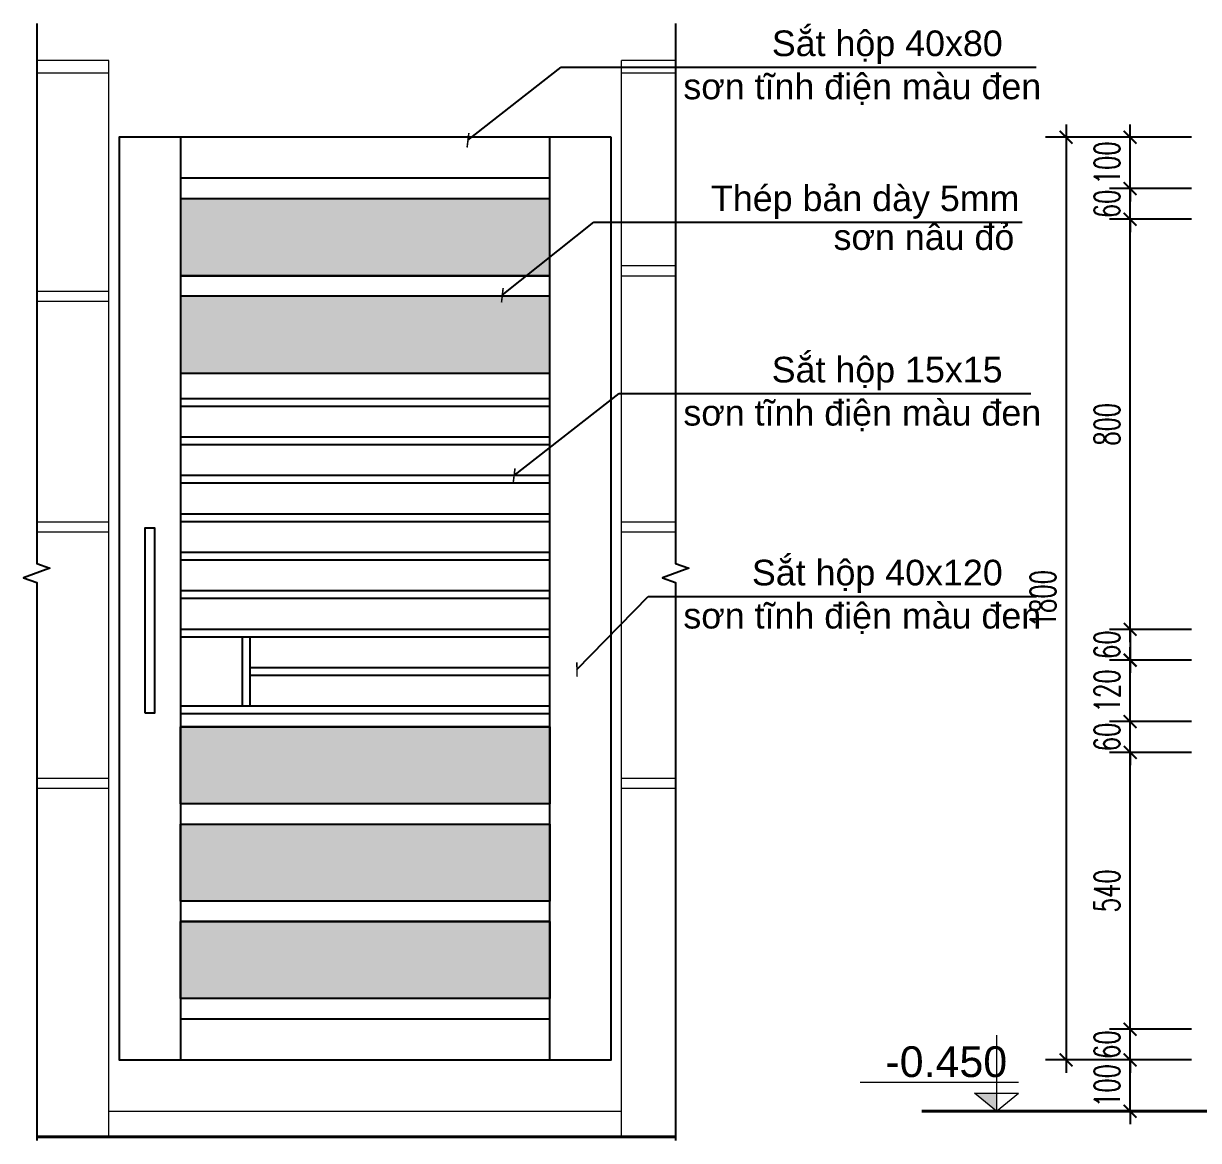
# Model space of a CAD drawing. Header units: millimetres. Extents: x -229618 to 2906, y -178063 to 96806.
# Drawn here: x -145003 to -140418, y -75774 to -71416 of the extents above; entities that cross this region are included whole.
import ezdxf
from ezdxf.enums import TextEntityAlignment as Align

# ---------------------------------------------------------------- set-up
doc = ezdxf.new("R2010")
doc.units = ezdxf.units.MM
doc.header["$LTSCALE"] = 200
doc.header["$MEASUREMENT"] = 0
doc.header["$PDMODE"] = 3
doc.header["$PDSIZE"] = 50
doc.layers.get('0').update_dxf_attribs({"color": 95, "linetype": 'CONTINUOUS'})
doc.layers.get('DEFPOINTS').update_dxf_attribs({"linetype": 'CONTINUOUS'})
for name, color, linetype, lineweight in [('cat', 1, 'CONTINUOUS', 40), ('hatch', 250, 'CONTINUOUS', 5), ('thay', 7, 'CONTINUOUS', 18)]:
    doc.layers.add(name, color=color, linetype=linetype, lineweight=lineweight)
for name, color, linetype in [('CUA', 145, 'CONTINUOUS'), ('DIM', 251, 'CONTINUOUS'), ('NOITHAT', 99, 'CONTINUOUS'), ('TEXT', 33, 'CONTINUOUS')]:
    doc.layers.add(name, color=color, linetype=linetype)
doc.styles.add('Arial iso', font='vnarial_0.ttf')
doc.styles.add('Arial N  iso', font='vnarialn_0.ttf')
doc.styles.add('Scale', font='vnsimli.shx', dxfattribs={"width": 0.65, "bigfont": 'bigfont.shx'})
doc.dimstyles.new('Scale', dxfattribs={"dimscale": 75, "dimtxt": 2, "dimasz": 1, "dimexe": 1.6, "dimexo": 0, "dimgap": 0.8, "dimtad": 1, "dimdec": 0, "dimzin": 0, "dimdsep": 46, "dimtxsty": 'Scale', "dimblk": 'ARCHTICK', "dimcen": 0.1, "dimdle": 1, "dimclrd": 256, "dimclre": 256, "dimclrt": 3, "dimadec": 0, "dimazin": 0, "dimtfac": 1, "dimtdec": 0, "dimtix": 1, "dimtmove": 2, "dimatfit": 3, "dimldrblk": 'ARCHTICK', "dimfxl": 0, "dimtolj": 1, "dimtzin": 0, "dimarcsym": 0})
pattern_1 = [(90, (-272580.354, 396152.224), (16.97056274, 16.97056274), [4.5, -29.4411255]), (135, (-272580.354, 396152.224), (16.9705627, 16.9705627), [4.5, -19.5]), (45, (-272580.354, 396152.224), (16.9705627, -16.9705627), [4.5, -19.5]), (225, (-272580.354, 396152.224), (-16.9705627, 16.9705627), [4.5, -19.5]), (315, (-272580.354, 396152.224), (-16.9705627, -16.9705627), [4.5, -19.5]), (270, (-272580.354, 396152.224), (-16.97056274, -16.97056274), [4.5, -29.4411255]), (180, (-272580.354, 396152.224), (-16.97056274, 16.97056274), [4.5, -29.4411255]), (7e-15, (-272580.354, 396152.224), (16.97056274, -16.97056274), [4.5, -29.4411255])]
pattern_2 = [(90, (-272580.354, 396252.224), (16.97056274, 16.97056274), [4.5, -29.4411255]), (135, (-272580.354, 396252.224), (16.9705627, 16.9705627), [4.5, -19.5]), (45, (-272580.354, 396252.224), (16.9705627, -16.9705627), [4.5, -19.5]), (225, (-272580.354, 396252.224), (-16.9705627, 16.9705627), [4.5, -19.5]), (315, (-272580.354, 396252.224), (-16.9705627, -16.9705627), [4.5, -19.5]), (270, (-272580.354, 396252.224), (-16.97056274, -16.97056274), [4.5, -29.4411255]), (180, (-272580.354, 396252.224), (-16.97056274, 16.97056274), [4.5, -29.4411255]), (7e-15, (-272580.354, 396252.224), (16.97056274, -16.97056274), [4.5, -29.4411255])]

# ---------------------------------------------------------------- blocks, each defined once
blk = doc.blocks.new('_ArchTick')
at = {"color": 0, "linetype": 'ByBlock', "const_width": 0.15}
blk.add_lwpolyline([(-0.5, -0.5), (0.5, 0.5)], dxfattribs=at)
blk = doc.blocks.new('*D1669')
at = {"layer": 'DEFPOINTS', "color": 0, "linetype": 'Continuous'}
for p in [(-140685.3, -75459.7), (-140446.3, -75459.7), (-140446.3, -75659.7)]:
    blk.add_point(p, dxfattribs=at)
at = {"layer": 'DIM', "linetype": 'Continuous', "lineweight": -2}
for p, q in [((-140685.3, -75459.7), (-140685.3, -75409.7)), ((-140446.3, -75459.7), (-140765.3, -75459.7)), ((-140685.3, -75659.7), (-140685.3, -75459.7)), ((-140446.3, -75659.7), (-140765.3, -75659.7)), ((-140685.3, -75659.7), (-140685.3, -75709.7))]:
    blk.add_line(p, q, dxfattribs=at)
at = {"layer": 'DIM', "linetype": 'Continuous', "lineweight": -2, "xscale": 50, "yscale": 50, "zscale": 50}
for p, rotation in [((-140685.3, -75459.7), 270), ((-140685.3, -75659.7), 90)]:
    blk.add_blockref('_ArchTick', p, dxfattribs=dict(at, rotation=rotation))
at = {"layer": 'DIM', "color": 3, "linetype": 'Continuous', "insert": (-140775.3, -75559.7), "char_height": 100, "attachment_point": 5, "rotation": 90, "style": 'Scale'}
blk.add_mtext('\\A1;100', dxfattribs=at)
blk = doc.blocks.new('*D1670')
at = {"layer": 'DEFPOINTS', "color": 0, "linetype": 'Continuous'}
for p in [(-140685.3, -75339.7), (-140446.3, -75339.7), (-140446.3, -75459.7)]:
    blk.add_point(p, dxfattribs=at)
at = {"layer": 'DIM', "linetype": 'Continuous', "lineweight": -2}
for p, q in [((-140685.3, -75339.7), (-140685.3, -75289.7)), ((-140446.3, -75339.7), (-140765.3, -75339.7)), ((-140685.3, -75459.7), (-140685.3, -75339.7)), ((-140446.3, -75459.7), (-140765.3, -75459.7)), ((-140685.3, -75459.7), (-140685.3, -75509.7))]:
    blk.add_line(p, q, dxfattribs=at)
at = {"layer": 'DIM', "linetype": 'Continuous', "lineweight": -2, "xscale": 50, "yscale": 50, "zscale": 50}
for p, rotation in [((-140685.3, -75339.7), 270), ((-140685.3, -75459.7), 90)]:
    blk.add_blockref('_ArchTick', p, dxfattribs=dict(at, rotation=rotation))
at = {"layer": 'DIM', "color": 3, "linetype": 'Continuous', "insert": (-140775.3, -75399.7), "char_height": 100, "attachment_point": 5, "rotation": 90, "style": 'Scale'}
blk.add_mtext('\\A1;60', dxfattribs=at)
blk = doc.blocks.new('*D1671')
at = {"layer": 'DEFPOINTS', "color": 0, "linetype": 'Continuous'}
for p in [(-140685.3, -74259.7), (-140446.3, -74259.7), (-140446.3, -75339.7)]:
    blk.add_point(p, dxfattribs=at)
at = {"layer": 'DIM', "linetype": 'Continuous', "lineweight": -2}
for p, q in [((-140685.3, -75389.7), (-140685.3, -74209.7)), ((-140446.3, -74259.7), (-140765.3, -74259.7)), ((-140446.3, -75339.7), (-140765.3, -75339.7))]:
    blk.add_line(p, q, dxfattribs=at)
at = {"layer": 'DIM', "linetype": 'Continuous', "lineweight": -2, "xscale": 50, "yscale": 50, "zscale": 50}
for p, rotation in [((-140685.3, -74259.7), 90), ((-140685.3, -75339.7), 270)]:
    blk.add_blockref('_ArchTick', p, dxfattribs=dict(at, rotation=rotation))
at = {"layer": 'DIM', "color": 3, "linetype": 'Continuous', "insert": (-140775.3, -74799.7), "char_height": 100, "attachment_point": 5, "rotation": 90, "style": 'Scale'}
blk.add_mtext('\\A1;540', dxfattribs=at)
blk = doc.blocks.new('*D1672')
at = {"layer": 'DEFPOINTS', "color": 0, "linetype": 'Continuous'}
for p in [(-140685.3, -74139.7), (-140446.3, -74139.7), (-140446.3, -74259.7)]:
    blk.add_point(p, dxfattribs=at)
at = {"layer": 'DIM', "linetype": 'Continuous', "lineweight": -2}
for p, q in [((-140685.3, -74139.7), (-140685.3, -74089.7)), ((-140446.3, -74139.7), (-140765.3, -74139.7)), ((-140685.3, -74259.7), (-140685.3, -74139.7)), ((-140446.3, -74259.7), (-140765.3, -74259.7)), ((-140685.3, -74259.7), (-140685.3, -74309.7))]:
    blk.add_line(p, q, dxfattribs=at)
at = {"layer": 'DIM', "linetype": 'Continuous', "lineweight": -2, "xscale": 50, "yscale": 50, "zscale": 50}
for p, rotation in [((-140685.3, -74139.7), 270), ((-140685.3, -74259.7), 90)]:
    blk.add_blockref('_ArchTick', p, dxfattribs=dict(at, rotation=rotation))
at = {"layer": 'DIM', "color": 3, "linetype": 'Continuous', "insert": (-140775.3, -74199.7), "char_height": 100, "attachment_point": 5, "rotation": 90, "style": 'Scale'}
blk.add_mtext('\\A1;60', dxfattribs=at)
blk = doc.blocks.new('*D1673')
at = {"layer": 'DEFPOINTS', "color": 0, "linetype": 'Continuous'}
for p in [(-140685.3, -73899.7), (-140446.3, -73899.7), (-140446.3, -74139.7)]:
    blk.add_point(p, dxfattribs=at)
at = {"layer": 'DIM', "linetype": 'Continuous', "lineweight": -2}
for p, q in [((-140685.3, -74189.7), (-140685.3, -73849.7)), ((-140446.3, -73899.7), (-140765.3, -73899.7)), ((-140446.3, -74139.7), (-140765.3, -74139.7))]:
    blk.add_line(p, q, dxfattribs=at)
at = {"layer": 'DIM', "linetype": 'Continuous', "lineweight": -2, "xscale": 50, "yscale": 50, "zscale": 50}
for p, rotation in [((-140685.3, -73899.7), 90), ((-140685.3, -74139.7), 270)]:
    blk.add_blockref('_ArchTick', p, dxfattribs=dict(at, rotation=rotation))
at = {"layer": 'DIM', "color": 3, "linetype": 'Continuous', "insert": (-140775.3, -74019.7), "char_height": 100, "attachment_point": 5, "rotation": 90, "style": 'Scale'}
blk.add_mtext('\\A1;120', dxfattribs=at)
blk = doc.blocks.new('*D1674')
at = {"layer": 'DEFPOINTS', "color": 0, "linetype": 'Continuous'}
for p in [(-140685.3, -72179.7), (-140446.3, -72179.7), (-140446.3, -73779.7)]:
    blk.add_point(p, dxfattribs=at)
at = {"layer": 'DIM', "linetype": 'Continuous', "lineweight": -2}
for p, q in [((-140685.3, -73829.7), (-140685.3, -72129.7)), ((-140446.3, -72179.7), (-140765.3, -72179.7)), ((-140446.3, -73779.7), (-140765.3, -73779.7))]:
    blk.add_line(p, q, dxfattribs=at)
at = {"layer": 'DIM', "linetype": 'Continuous', "lineweight": -2, "xscale": 50, "yscale": 50, "zscale": 50}
for p, rotation in [((-140685.3, -72179.7), 90), ((-140685.3, -73779.7), 270)]:
    blk.add_blockref('_ArchTick', p, dxfattribs=dict(at, rotation=rotation))
at = {"layer": 'DIM', "color": 3, "linetype": 'Continuous', "insert": (-140775.3, -72979.7), "char_height": 100, "attachment_point": 5, "rotation": 90, "style": 'Scale'}
blk.add_mtext('\\A1;800', dxfattribs=at)
blk = doc.blocks.new('*D1675')
at = {"layer": 'DEFPOINTS', "color": 0, "linetype": 'Continuous'}
for p in [(-140685.3, -72059.7), (-140446.3, -72059.7), (-140446.3, -72179.7)]:
    blk.add_point(p, dxfattribs=at)
at = {"layer": 'DIM', "linetype": 'Continuous', "lineweight": -2}
for p, q in [((-140685.3, -72059.7), (-140685.3, -72009.7)), ((-140446.3, -72059.7), (-140765.3, -72059.7)), ((-140685.3, -72179.7), (-140685.3, -72059.7)), ((-140446.3, -72179.7), (-140765.3, -72179.7)), ((-140685.3, -72179.7), (-140685.3, -72229.7))]:
    blk.add_line(p, q, dxfattribs=at)
at = {"layer": 'DIM', "linetype": 'Continuous', "lineweight": -2, "xscale": 50, "yscale": 50, "zscale": 50}
for p, rotation in [((-140685.3, -72059.7), 270), ((-140685.3, -72179.7), 90)]:
    blk.add_blockref('_ArchTick', p, dxfattribs=dict(at, rotation=rotation))
at = {"layer": 'DIM', "color": 3, "linetype": 'Continuous', "insert": (-140775.3, -72119.7), "char_height": 100, "attachment_point": 5, "rotation": 90, "style": 'Scale'}
blk.add_mtext('\\A1;60', dxfattribs=at)
blk = doc.blocks.new('*D1676')
at = {"layer": 'DEFPOINTS', "color": 0, "linetype": 'Continuous'}
for p in [(-140685.3, -71859.7), (-140446.3, -71859.7), (-140446.3, -72059.7)]:
    blk.add_point(p, dxfattribs=at)
at = {"layer": 'DIM', "linetype": 'Continuous', "lineweight": -2}
for p, q in [((-140685.3, -71859.7), (-140685.3, -71809.7)), ((-140446.3, -71859.7), (-140765.3, -71859.7)), ((-140685.3, -72059.7), (-140685.3, -71859.7)), ((-140446.3, -72059.7), (-140765.3, -72059.7)), ((-140685.3, -72059.7), (-140685.3, -72109.7))]:
    blk.add_line(p, q, dxfattribs=at)
at = {"layer": 'DIM', "linetype": 'Continuous', "lineweight": -2, "xscale": 50, "yscale": 50, "zscale": 50}
for p, rotation in [((-140685.3, -71859.7), 270), ((-140685.3, -72059.7), 90)]:
    blk.add_blockref('_ArchTick', p, dxfattribs=dict(at, rotation=rotation))
at = {"layer": 'DIM', "color": 3, "linetype": 'Continuous', "insert": (-140775.3, -71959.7), "char_height": 100, "attachment_point": 5, "rotation": 90, "style": 'Scale'}
blk.add_mtext('\\A1;100', dxfattribs=at)
blk = doc.blocks.new('*D1677')
at = {"layer": 'DEFPOINTS', "color": 0, "linetype": 'Continuous'}
for p in [(-140446.3, -71859.7), (-140935.3, -75459.7), (-140446.3, -75459.7)]:
    blk.add_point(p, dxfattribs=at)
at = {"layer": 'DIM', "linetype": 'Continuous', "lineweight": -2}
for p, q in [((-140935.3, -71809.7), (-140935.3, -75509.7)), ((-140446.3, -71859.7), (-141015.3, -71859.7)), ((-140446.3, -75459.7), (-141015.3, -75459.7))]:
    blk.add_line(p, q, dxfattribs=at)
at = {"layer": 'DIM', "linetype": 'Continuous', "lineweight": -2, "xscale": 50, "yscale": 50, "zscale": 50}
for p, rotation in [((-140935.3, -71859.7), 90), ((-140935.3, -75459.7), 270)]:
    blk.add_blockref('_ArchTick', p, dxfattribs=dict(at, rotation=rotation))
at = {"layer": 'DIM', "color": 3, "linetype": 'Continuous', "insert": (-141025.3, -73659.7), "char_height": 100, "attachment_point": 5, "rotation": 90, "style": 'Scale'}
blk.add_mtext('\\A1;1800', dxfattribs=at)
blk = doc.blocks.new('*D1679')
at = {"layer": 'DEFPOINTS', "color": 0, "linetype": 'Continuous'}
for p in [(-140446.3, -73779.7), (-140685.3, -73899.7), (-140446.3, -73899.7)]:
    blk.add_point(p, dxfattribs=at)
at = {"layer": 'DIM', "linetype": 'Continuous', "lineweight": -2}
for p, q in [((-140685.3, -73779.7), (-140685.3, -73729.7)), ((-140446.3, -73779.7), (-140765.3, -73779.7)), ((-140685.3, -73779.7), (-140685.3, -73899.7)), ((-140446.3, -73899.7), (-140765.3, -73899.7)), ((-140685.3, -73899.7), (-140685.3, -73949.7))]:
    blk.add_line(p, q, dxfattribs=at)
at = {"layer": 'DIM', "linetype": 'Continuous', "lineweight": -2, "xscale": 50, "yscale": 50, "zscale": 50}
for p, rotation in [((-140685.3, -73779.7), 270), ((-140685.3, -73899.7), 90)]:
    blk.add_blockref('_ArchTick', p, dxfattribs=dict(at, rotation=rotation))
at = {"layer": 'DIM', "color": 3, "linetype": 'Continuous', "insert": (-140775.3, -73839.7), "char_height": 100, "attachment_point": 5, "rotation": 90, "style": 'Scale'}
blk.add_mtext('\\A1;60', dxfattribs=at)
blk = doc.blocks.new('cao do')
at = {"layer": 'thay'}
for p, q in [((0, 444.6), (0, 0)), ((798.2, 170.2), (-128.3, 170.2)), ((0, 0), (-127.9, 106.1)), ((127.9, 106.1), (-127.9, 106.1)), ((0, 0), (127.9, 106.1))]:
    blk.add_line(p, q, dxfattribs=at)
at = {"layer": 'thay', "ltscale": 600}
blk.add_line((128.3, 0), (-128.3, 0), dxfattribs=at)
at = {"layer": 'thay', "color": 150, "ltscale": 600}
blk.add_solid([(0, 0), (0, 106.1), (127.9, 106.1)], dxfattribs=at)
at = {"layer": 'TEXT', "style": 'Arial N  iso'}
blk.add_attdef('%%P0.000', text='', height=200, dxfattribs=at).set_placement((69.5, 290), align=Align.MIDDLE_LEFT)

msp = doc.modelspace()

# ---------------------------------------------------------------- hatches: boundary and pattern name
at = {"layer": 'DIM'}
h = msp.add_hatch(dxfattribs=at)
h.set_pattern_fill('ASTERISK', color=256, scale=24, style=0)
h.set_pattern_definition(pattern_1)
h.paths.add_polyline_path([(-144390.1, -72099.7), (-142950.1, -72099.7), (-142950.1, -72399.7), (-144390.1, -72399.7)])
h = msp.add_hatch(dxfattribs=at)
h.set_pattern_fill('ASTERISK', color=256, scale=24, style=0)
h.set_pattern_definition(pattern_1)
h.paths.add_polyline_path([(-144390.1, -72479.7), (-142950.1, -72479.7), (-142950.1, -72779.7), (-144390.1, -72779.7)])
h = msp.add_hatch(dxfattribs=at)
h.set_pattern_fill('ASTERISK', color=256, scale=24, style=0)
h.set_pattern_definition(pattern_2)
h.paths.add_polyline_path([(-144390.1, -74159.7), (-142950.1, -74159.7), (-142950.1, -74459.7), (-144390.1, -74459.7)])
h = msp.add_hatch(dxfattribs=at)
h.set_pattern_fill('ASTERISK', color=256, scale=24, style=0)
h.set_pattern_definition(pattern_2)
h.paths.add_polyline_path([(-144390.1, -74539.7), (-142950.1, -74539.7), (-142950.1, -74839.7), (-144390.1, -74839.7)])
h = msp.add_hatch(dxfattribs=at)
h.set_pattern_fill('ASTERISK', color=256, scale=24, style=0)
h.set_pattern_definition(pattern_2)
h.paths.add_polyline_path([(-144390.1, -74919.7), (-142950.1, -74919.7), (-142950.1, -75219.7), (-144390.1, -75219.7)])

# ---------------------------------------------------------------- linework, layer by layer
at = {"layer": 'cat', "linetype": 'Continuous'}
msp.add_line((-144951.6, -75759.7), (-142458.9, -75759.7), dxfattribs=at)
msp.add_lwpolyline([(-141498.5, -75659.7), (-140149, -75659.7), (-139709, -75759.7), (-138913.7, -75759.7)], dxfattribs=at)
at = {"layer": 'CUA'}
for p, q in [((-144390.1, -71859.7), (-144390.1, -75459.7)), ((-142950.1, -75459.7), (-142950.1, -71859.7)), ((-142950.1, -72019.7), (-144390.1, -72019.7)), ((-142950.1, -72879.7), (-144390.1, -72879.7)), ((-142950.1, -72909.7), (-144390.1, -72909.7)), ((-142950.1, -73029.7), (-144390.1, -73029.7)), ((-142950.1, -73059.7), (-144390.1, -73059.7)), ((-142950.1, -73179.7), (-144390.1, -73179.7)), ((-142950.1, -73209.7), (-144390.1, -73209.7)), ((-142950.1, -73329.7), (-144390.1, -73329.7)), ((-142950.1, -73359.7), (-144390.1, -73359.7)), ((-142950.1, -73479.7), (-144390.1, -73479.7)), ((-142950.1, -73509.7), (-144390.1, -73509.7)), ((-142950.1, -73629.7), (-144390.1, -73629.7)), ((-142950.1, -73659.7), (-144390.1, -73659.7)), ((-142950.1, -73779.7), (-144390.1, -73779.7)), ((-142950.1, -73809.7), (-144390.1, -73809.7)), ((-142950.1, -73929.7), (-144120.1, -73929.7)), ((-142950.1, -73959.7), (-144120.1, -73959.7)), ((-142950.1, -74079.7), (-144390.1, -74079.7)), ((-142950.1, -74109.7), (-144390.1, -74109.7)), ((-144390.1, -75299.7), (-142950.1, -75299.7))]:
    msp.add_line(p, q, dxfattribs=at)
for points in [[(-142710.1, -71859.7), (-144630.1, -71859.7), (-144630.1, -75459.7), (-142710.1, -75459.7)], [(-142950.1, -72099.7), (-144390.1, -72099.7), (-144390.1, -72399.7), (-142950.1, -72399.7)], [(-142950.1, -72479.7), (-144390.1, -72479.7), (-144390.1, -72779.7), (-142950.1, -72779.7)], [(-142950.1, -74459.7), (-144390.1, -74459.7), (-144390.1, -74159.7), (-142950.1, -74159.7)], [(-142950.1, -74839.7), (-144390.1, -74839.7), (-144390.1, -74539.7), (-142950.1, -74539.7)], [(-142950.1, -75219.7), (-144390.1, -75219.7), (-144390.1, -74919.7), (-142950.1, -74919.7)]]:
    msp.add_lwpolyline(points, close=True, dxfattribs=at)
for points in [[(-144150.1, -73809.7), (-144150.1, -74079.7)], [(-144120.1, -73809.7), (-144120.1, -74079.7)]]:
    msp.add_lwpolyline(points, dxfattribs=at)
at = {"layer": 'DIM'}
for p, q in [((-142950.1, -72399.7), (-144390.1, -72399.7)), ((-142950.1, -74159.7), (-144390.1, -74159.7)), ((-142950.1, -74919.7), (-144390.1, -74919.7))]:
    msp.add_line(p, q, dxfattribs=at)
at = {"layer": 'DIM', "linetype": 'Continuous'}
for points in [[(-144951.6, -71415.8), (-144951.6, -73522.2), (-144900.1, -73540.9), (-145003.2, -73578.4), (-144951.6, -73597.2), (-144951.6, -75773.9)], [(-142458.9, -71415.8), (-142458.9, -73522.2), (-142407.4, -73540.9), (-142510.4, -73578.4), (-142458.9, -73597.2), (-142458.9, -75773.9)]]:
    msp.add_lwpolyline(points, dxfattribs=at)
at = {"layer": 'hatch'}
for p, q in [((-142670.1, -72359.7), (-142458.9, -72359.7)), ((-142670.1, -72399.7), (-142458.9, -72399.7)), ((-144951.6, -72459.7), (-144670.1, -72459.7)), ((-144951.6, -72499.7), (-144670.1, -72499.7)), ((-144951.6, -73359.7), (-144670.1, -73359.7)), ((-144951.6, -73399.7), (-144670.1, -73399.7)), ((-142670.1, -73359.7), (-142458.9, -73359.7)), ((-142670.1, -73399.7), (-142458.9, -73399.7)), ((-144951.6, -74359.7), (-144670.1, -74359.7)), ((-142670.1, -74359.7), (-142458.9, -74359.7)), ((-144951.6, -74399.7), (-144670.1, -74399.7)), ((-142670.1, -74399.7), (-142458.9, -74399.7))]:
    msp.add_line(p, q, dxfattribs=at)
at = {"layer": 'NOITHAT'}
msp.add_lwpolyline([(-144530.1, -74104.7), (-144490.1, -74104.7), (-144490.1, -73384.7), (-144530.1, -73384.7)], close=True, dxfattribs=at)
at = {"layer": 'thay'}
for p, q in [((-144670.1, -71559.7), (-144951.6, -71559.7)), ((-144670.1, -75759.7), (-144670.1, -71559.7)), ((-142670.1, -75759.7), (-142670.1, -71559.7)), ((-142458.9, -71559.7), (-142670.1, -71559.7)), ((-144670.1, -71609.7), (-144951.6, -71609.7)), ((-142458.9, -71609.7), (-142670.1, -71609.7))]:
    msp.add_line(p, q, dxfattribs=at)
at = {"layer": 'thay', "linetype": 'Continuous'}
msp.add_line((-144670.1, -75659.7), (-142670.1, -75659.7), dxfattribs=at)
at = {"layer": 'thay'}
msp.add_lwpolyline([(-142710.1, -71859.7), (-144630.1, -71859.7), (-144630.1, -75459.7), (-142710.1, -75459.7)], close=True, dxfattribs=at)

# ---------------------------------------------------------------- block references
at = {"layer": 'thay', "linetype": 'Continuous'}
ref = msp.add_blockref('cao do', (-141206.6, -75659.7), dxfattribs=dict(at, xscale=-0.6666666666278616, yscale=0.6666666666569654, zscale=0.6666666666666666))
ref.add_attrib('%%P0.000', '-0.450', dxfattribs={"layer": 'TEXT', "height": 120, "style": 'Arial N  iso'}).set_placement((-141640.2, -75466.3), align=Align.MIDDLE_LEFT)

# ---------------------------------------------------------------- texts
at = {"layer": 'TEXT', "style": 'Arial iso'}
for s, p in [('S¾t hép 40x80', (-142083.3, -71543.1)), ('s¬n tÜnh ®iÖn mµu ®en ', (-142428.4, -71711.4)), ('ThÐp b¶n dµy 5mm', (-142320.7, -72147.9)), ('s¬n n©u ®á', (-141842.3, -72299.1)), ('S¾t hép 15x15', (-142083.8, -72816.3)), ('s¬n tÜnh ®iÖn mµu ®en ', (-142428.4, -72984.5)), ('S¾t hép 40x120', (-142161, -73608.1)), ('s¬n tÜnh ®iÖn mµu ®en ', (-142428.4, -73776.3))]:
    msp.add_text(s, height=100, dxfattribs=at).set_placement(p)

# ---------------------------------------------------------------- dimensions: what is measured, and where the dimension line sits
at = {"layer": 'DIM', "linetype": 'Continuous'}
for base, p1, p2, picture, middle in [((-140935.3, -75459.7), (-140446.3, -71859.7), (-140446.3, -75459.7), '*D1677', (-141025.3, -73659.7)), ((-140685.3, -71859.7), (-140446.3, -72059.7), (-140446.3, -71859.7), '*D1676', (-140775.3, -71959.7)), ((-140685.3, -72059.7), (-140446.3, -72179.7), (-140446.3, -72059.7), '*D1675', (-140775.3, -72119.7)), ((-140685.3, -72179.7), (-140446.3, -73779.7), (-140446.3, -72179.7), '*D1674', (-140775.3, -72979.7)), ((-140685.3, -73899.7), (-140446.3, -73779.7), (-140446.3, -73899.7), '*D1679', (-140775.3, -73839.7)), ((-140685.3, -73899.7), (-140446.3, -74139.7), (-140446.3, -73899.7), '*D1673', (-140775.3, -74019.7)), ((-140685.3, -74139.7), (-140446.3, -74259.7), (-140446.3, -74139.7), '*D1672', (-140775.3, -74199.7)), ((-140685.3, -74259.7), (-140446.3, -75339.7), (-140446.3, -74259.7), '*D1671', (-140775.3, -74799.7)), ((-140685.3, -75339.7), (-140446.3, -75459.7), (-140446.3, -75339.7), '*D1670', (-140775.3, -75399.7)), ((-140685.3, -75459.7), (-140446.3, -75659.7), (-140446.3, -75459.7), '*D1669', (-140775.3, -75559.7))]:
    dim = msp.add_linear_dim(base=base, p1=p1, p2=p2, angle=90, dimstyle='Scale', override={"dimscale": 50, "dimlfac": 0.5}, dxfattribs=at)
    dim.commit()
    dim.dimension.update_dxf_attribs({"geometry": picture, "text_midpoint": middle})

# ---------------------------------------------------------------- leaders
at = {"layer": 'DIM'}
for points in [[(-143268.9, -71871.4), (-142905.5, -71586.2), (-141052.5, -71586.2)], [(-143134.9, -72476.2), (-142777.4, -72191), (-141105.9, -72191)], [(-143088.9, -73179.7), (-142678.7, -72859.4), (-141072.9, -72859.4)], [(-142843.6, -73936.4), (-142566.3, -73651.2), (-141050.4, -73651.2)]]:
    msp.add_leader(points, dimstyle='Scale', override={"dimscale": 40, "dimgap": 0.7, "dimtad": 0}, dxfattribs=at)

doc.saveas('drawing.dxf')
